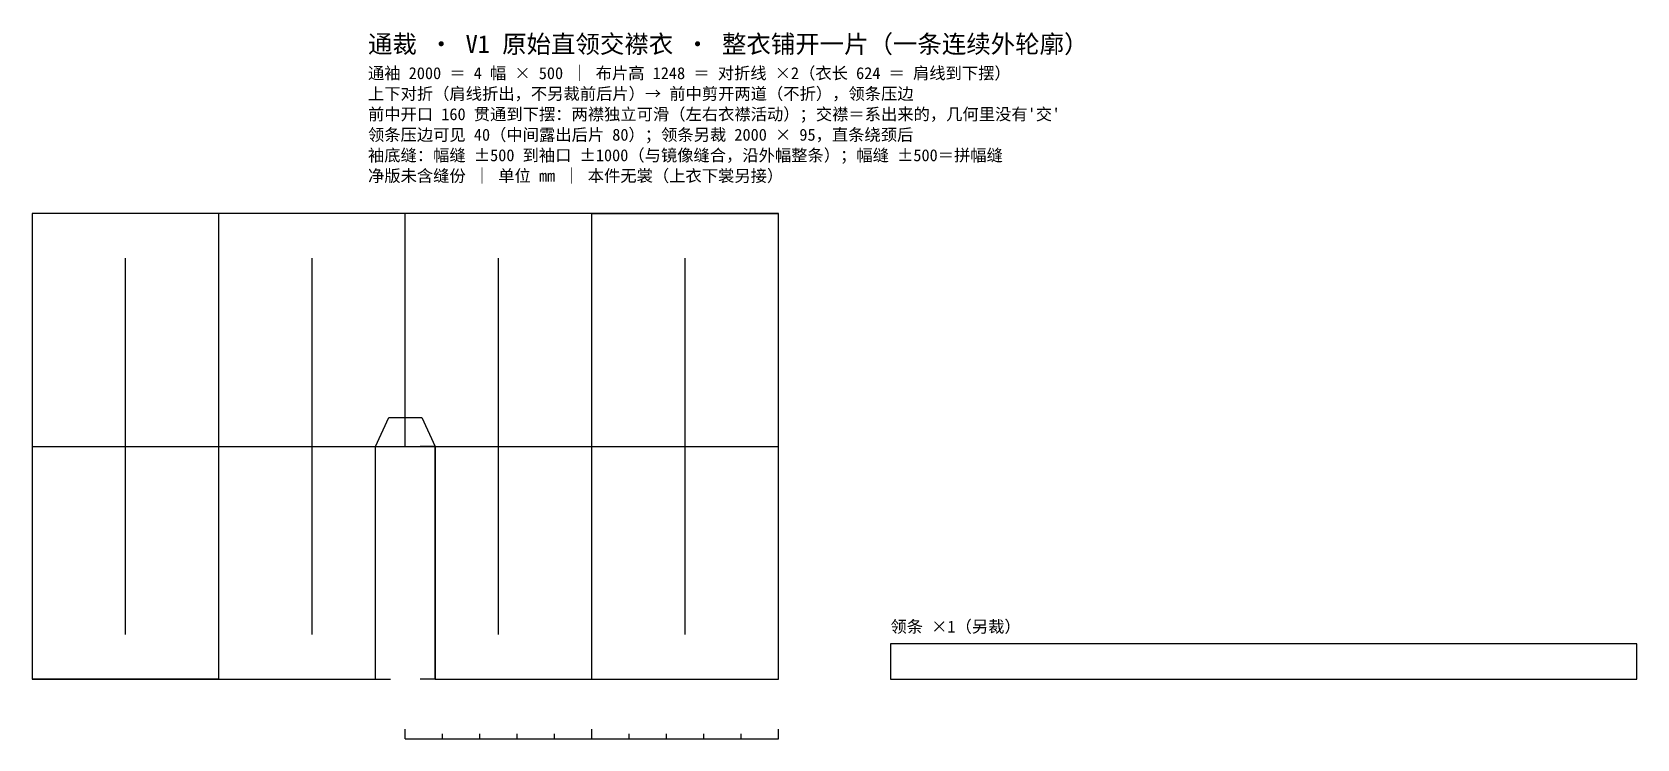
# Model space of a CAD drawing. Header units: millimetres. Extents: x -800 to 3500, y 40 to 1934.
import ezdxf

# ---------------------------------------------------------------- set-up
doc = ezdxf.new("R2010")
doc.units = ezdxf.units.MM
for name, color, linetype in [('BAND_领条', 3, 'Continuous'), ('CUT_轮廓', 7, 'Continuous'), ('CUTLINE_剪开', 1, 'Continuous'), ('DIM_标注', 4, 'Continuous'), ('FOLD_折线', 30, 'Continuous'), ('GRAIN_布纹', 8, 'Continuous'), ('SEAM_拼缝', 5, 'Continuous'), ('TEXT_文字', 7, 'Continuous')]:
    doc.layers.add(name, color=color, linetype=linetype)
doc.styles.add('CN', font='simsun.ttc')

msp = doc.modelspace()

# ---------------------------------------------------------------- linework, layer by layer
at = {"layer": 'BAND_领条'}
msp.add_lwpolyline([(120, 824), (155.5, 901), (244.5, 901), (280, 824)], dxfattribs=at)
at = {"layer": 'CUT_轮廓'}
for points in [[(-800, 200), (120, 200), (120, 824), (280, 824), (280, 200), (1200, 200), (1200, 1448), (-800, 1448)], [(1500, 200), (3500, 200), (3500, 295), (1500, 295)]]:
    msp.add_lwpolyline(points, close=True, dxfattribs=at)
at = {"layer": 'CUTLINE_剪开'}
for p, q in [((120, 200), (120, 824)), ((280, 200), (280, 824))]:
    msp.add_line(p, q, dxfattribs=at)
at = {"layer": 'DIM_标注'}
for p, q in [((200, 40), (200, 66)), ((300, 40), (300, 54)), ((400, 40), (400, 54)), ((500, 40), (500, 54)), ((600, 40), (600, 54)), ((700, 40), (700, 66)), ((800, 40), (800, 54)), ((900, 40), (900, 54)), ((1000, 40), (1000, 54)), ((1100, 40), (1100, 54)), ((1200, 40), (1200, 66)), ((200, 40), (1200, 40))]:
    msp.add_line(p, q, dxfattribs=at)
at = {"layer": 'FOLD_折线'}
for p, q in [((-800, 824), (120, 824)), ((120, 824), (160, 824)), ((280, 824), (240, 824)), ((280, 824), (1200, 824)), ((120, 200), (160, 200)), ((280, 200), (240, 200))]:
    msp.add_line(p, q, dxfattribs=at)
at = {"layer": 'GRAIN_布纹'}
for p, q in [((-550, 320), (-550, 1328)), ((-50, 320), (-50, 1328)), ((450, 320), (450, 1328)), ((950, 320), (950, 1328))]:
    msp.add_line(p, q, dxfattribs=at)
at = {"layer": 'SEAM_拼缝'}
for p, q in [((-300, 1448), (-800, 1448)), ((-300, 200), (-300, 1448)), ((200, 824), (200, 1448)), ((700, 200), (700, 1448)), ((700, 1448), (1200, 1448)), ((-300, 200), (-800, 200)), ((700, 200), (1200, 200))]:
    msp.add_line(p, q, dxfattribs=at)

# ---------------------------------------------------------------- texts
at = {"layer": 'TEXT_文字', "style": 'CN'}
for s, height, p in [('通裁 · V1 原始直领交襟衣 · 整衣铺开一片（一条连续外轮廓）', 48, (100, 1878)), ('通袖 2000 ＝ 4 幅 × 500 ｜ 布片高 1248 ＝ 对折线 ×2（衣长 624 ＝ 肩线到下摆）', 32, (100, 1808)), ('上下对折（肩线折出，不另裁前后片）→ 前中剪开两道（不折），领条压边', 32, (100, 1753)), ("前中开口 160 贯通到下摆：两襟独立可滑（左右衣襟活动）；交襟＝系出来的，几何里没有'交'", 32, (100, 1698)), ('领条压边可见 40（中间露出后片 80）；领条另裁 2000 × 95，直条绕颈后', 32, (100, 1643)), ('袖底缝：幅缝 ±500 到袖口 ±1000（与镜像缝合，沿外幅整条）；幅缝 ±500＝拼幅缝', 32, (100, 1588)), ('净版未含缝份 ｜ 单位 mm ｜ 本件无裳（上衣下裳另接）', 32, (100, 1533)), ('领条 ×1（另裁）', 32, (1500, 325))]:
    msp.add_text(s, height=height, dxfattribs=at).set_placement(p)

doc.saveas('drawing.dxf')
